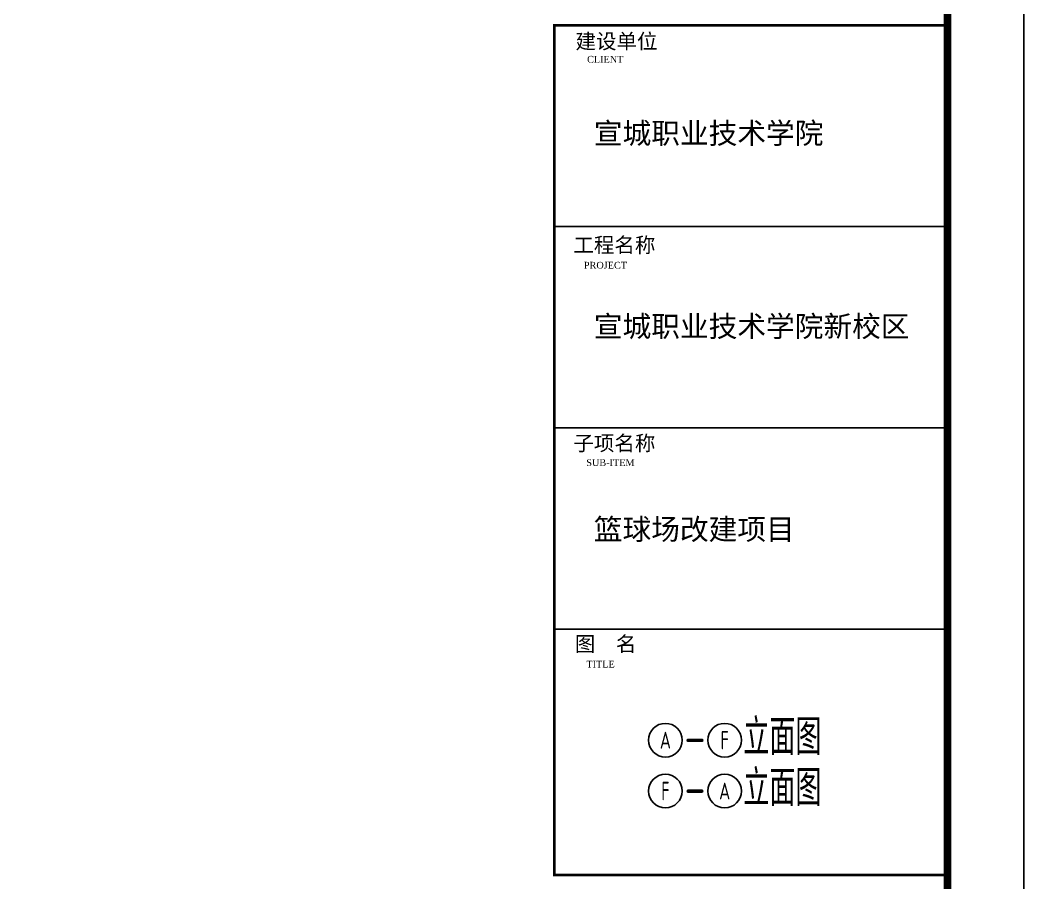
# Model space of a CAD drawing. Extents: x 962303 to 1579583, y -174742 to 224716.
# Drawn here: x 1403715 to 1423433, y -91747 to -74794 of the extents above; entities that cross this region are included whole.
import ezdxf
from ezdxf.enums import TextEntityAlignment as Align

# ---------------------------------------------------------------- set-up
doc = ezdxf.new("R2010")
doc.units = 0
doc.header["$LTSCALE"] = 1000
doc.header["$MEASUREMENT"] = 0
for name, color, linetype in [('DIM_SYMB', 3, 'Continuous'), ('PUB_TEXT', 7, 'Continuous'), ('PUB_TITLE', 4, 'Continuous')]:
    doc.layers.add(name, color=color, linetype=linetype)
doc.styles.add('GHF', font='times.ttf')
doc.styles.get("Standard").update_dxf_attribs({"font": 'gbenor.shx', "bigfont": 'gbcbig.shx'})
doc.styles.add('STYLE1', font='simhei.ttf', dxfattribs={"width": 0.8})

msp = doc.modelspace()

# ---------------------------------------------------------------- linework, layer by layer
at = {"layer": 'DIM_SYMB', "color": 7}
for centre in [(1416391.5, -88942), (1417555.3, -88942), (1416391.5, -89941.2), (1417555.3, -89941.2)]:
    msp.add_circle(centre, 330.8, dxfattribs=at)
at = {"layer": 'PUB_TITLE', "color": 4}
for p, q in [((1414211.3, -78851.6), (1421972.8, -78851.6)), ((1414211.3, -82804.9), (1421972.8, -82804.9)), ((1414211.3, -86758.1), (1421972.8, -86758.1)), ((1414211.3, -91589.5), (1421972.8, -91589.5))]:
    msp.add_line(p, q, dxfattribs=at)
at = {"layer": 'PUB_TITLE'}
msp.add_lwpolyline([(1334333.3, -111741.9), (1423433.3, -111741.9), (1423433.3, -48741.9), (1334333.3, -48741.9)], close=True, dxfattribs=at)
at = {"layer": 'PUB_TITLE', "const_width": 150}
msp.add_lwpolyline([(1338083.3, -110241.9), (1421933.3, -110241.9), (1421933.3, -50241.9), (1338083.3, -50241.9)], close=True, dxfattribs=at)
at = {"layer": 'PUB_TITLE', "color": 4, "const_width": 52.2}
msp.add_lwpolyline([(1414211.3, -74898.4), (1421972.8, -74898.4), (1421972.8, -91589.5), (1414211.3, -91589.5)], close=True, dxfattribs=at)

# ---------------------------------------------------------------- texts
at = {"layer": 'DIM_SYMB', "color": 7}
for s, height, p in [('立面图', 708.94, (1417922.8, -89236)), ('-', 735, (1416759, -89236)), ('立面图', 708.94, (1417922.8, -90235.2)), ('-', 735, (1416759, -90235.2))]:
    msp.add_text(s, height=height, dxfattribs=at).set_placement(p)
for s, height, width, p, p2 in [('A', 330.2, 0.888889, (1416281.5, -89107.1), (1416501.6, -89107.1)), ('F', 362.7, 0.761905, (1417474.7, -89123.4), (1417635.9, -89123.4)), ('F', 362.7, 0.761905, (1416310.9, -90122.6), (1416472.1, -90122.6)), ('A', 330.2, 0.888889, (1417445.2, -90106.4), (1417665.4, -90106.4))]:
    msp.add_text(s, height=height, dxfattribs=dict(at, width=width)).set_placement(p, p2, align=Align.FIT)
at = {"layer": 'PUB_TEXT'}
for s, height, style, p in [('建设单位', 295.21, 'STYLE1', (1414625.4, -75358.4)), ('CLIENT', 132.84, 'GHF', (1414852.2, -75630.5)), ('宣城职业技术学院', 413.29, 'STYLE1', (1414985.4, -77223.4)), ('工程名称', 295.21, 'STYLE1', (1414583.4, -79361.1)), ('PROJECT', 132.84, 'GHF', (1414789.7, -79676.8)), ('宣城职业技术学院新校区', 413.29, 'STYLE1', (1414985.4, -81018.1)), ('子项名称', 295.21, 'STYLE1', (1414583.4, -83254.5)), ('SUB-ITEM', 132.84, 'GHF', (1414837.2, -83555.6)), ('篮球场改建项目', 413.29, 'STYLE1', (1414985.4, -85004.2)), ('图  名', 295.21, 'STYLE1', (1414613.4, -87198.9)), ('TITLE', 132.84, 'GHF', (1414838.9, -87514.8))]:
    msp.add_text(s, height=height, dxfattribs=dict(at, style=style)).set_placement(p)

doc.saveas('drawing.dxf')
